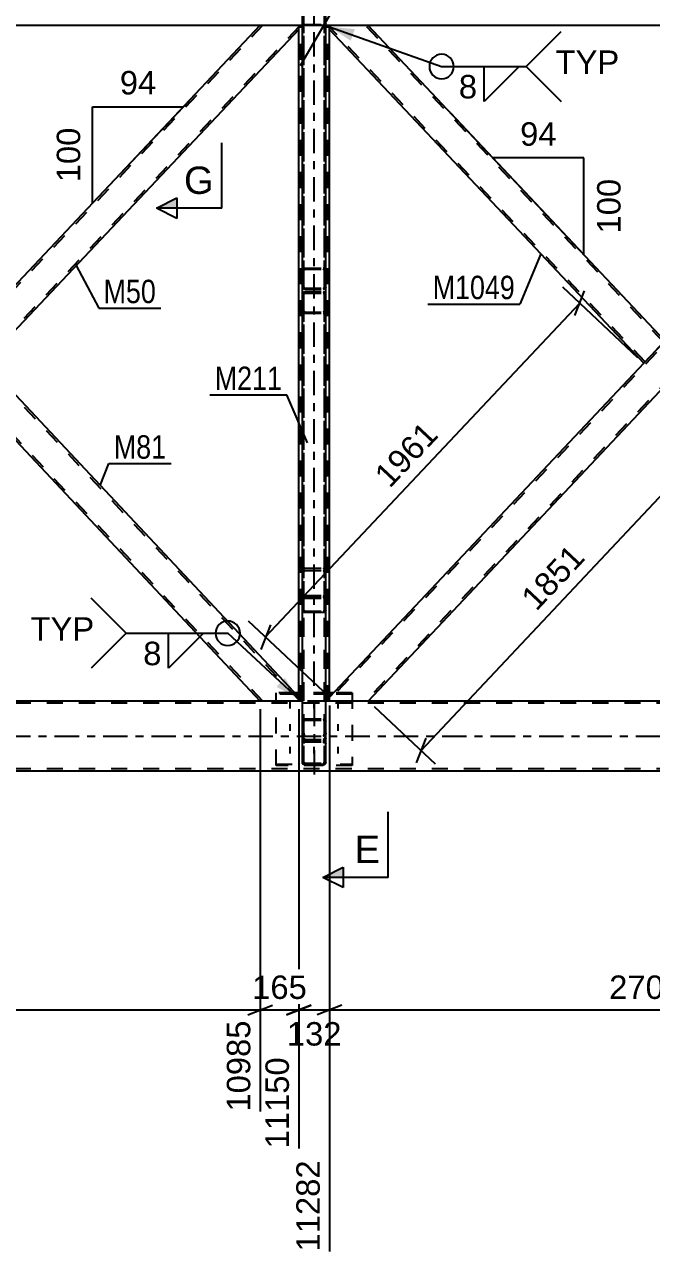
# Model space of a CAD drawing. Header units: millimetres. Extents: x -82 to 1107, y -546 to 295.
# Drawn here: x 246 to 322.6, y -154.8 to -4.2 of the extents above; entities that cross this region are included whole.
import ezdxf

# ---------------------------------------------------------------- set-up
doc = ezdxf.new("R2010")
doc.units = ezdxf.units.MM
doc.linetypes.add('DXK_LINE_DOT2', pattern=[3.9198, 1.9599, -1.9599])
doc.linetypes.add('DXK_LINE_DOT3', pattern=[5.9187, 2.979, -0.9799, 0.9799, -0.9799])
doc.styles.add('Arial', font='ARIAL.TTF', dxfattribs={"height": 0.2})
doc.styles.add('Arial Narrow', font='ARIALN.TTF', dxfattribs={"height": 0.2})

# ---------------------------------------------------------------- blocks, each defined once
blk = doc.blocks.new('Part-761553693-1426 - 1360')
at = {"color": 7, "linetype": 'DXK_LINE_DOT2'}
for p, q in [((275.1, -4.29), (197.59, -86.57)), ((279.53, -4.42), (201.87, -86.86)), ((279.53, -4.29), (274.79, -4.29)), ((238.6, -42.7), (236.01, -45.45)), ((241.18, -45.46), (238.59, -48.21)), ((202.18, -86.86), (197.59, -86.86))]:
    blk.add_line(p, q, dxfattribs=at)
at = {"color": 2, "linetype": 'Continuous'}
for p, q in [((274.79, -4.29), (238.6, -42.7)), ((279.53, -4.75), (279.53, -4.29)), ((279.53, -4.75), (241.18, -45.46)), ((236.01, -45.45), (197.59, -86.24)), ((238.59, -48.21), (202.18, -86.86)), ((197.59, -86.86), (197.59, -86.24))]:
    blk.add_line(p, q, dxfattribs=at)
blk = doc.blocks.new('Part-761553693-1441 - 1360')
at = {"color": 2, "linetype": 'Continuous'}
for p, q in [((283.3, -4.76), (283.3, -4.29)), ((324.27, -42.82), (288.03, -4.29)), ((321.68, -45.57), (283.3, -4.76)), ((323.96, -43.15), (321.68, -45.57)), ((324.27, -42.82), (323.96, -43.15))]:
    blk.add_line(p, q, dxfattribs=at)
at = {"color": 7, "linetype": 'DXK_LINE_DOT2'}
for p, q in [((288.03, -4.29), (283.3, -4.29)), ((321.84, -45.4), (283.3, -4.42)), ((324.11, -42.99), (287.72, -4.29)), ((324.25, -42.84), (323.96, -43.15)), ((321.84, -45.4), (321.85, -45.39))]:
    blk.add_line(p, q, dxfattribs=at)
blk = doc.blocks.new('Part-761553693-1471 - 1360')
at = {"color": 7, "linetype": 'DXK_LINE_DOT2'}
for p, q in [((283.3, -4.29), (279.53, -4.29)), ((279.53, -4.75), (279.53, -4.29)), ((279.76, -86.86), (279.76, -4.29)), ((283.07, -86.86), (283.07, -4.29)), ((283.3, -4.76), (283.3, -4.29)), ((279.53, -86.86), (279.53, -86.37)), ((283.3, -86.86), (279.53, -86.86)), ((283.3, -86.86), (283.3, -86.39))]:
    blk.add_line(p, q, dxfattribs=at)
at = {"color": 2, "linetype": 'Continuous'}
for p, q in [((279.53, -86.37), (279.53, -4.75)), ((283.3, -86.39), (283.3, -4.76))]:
    blk.add_line(p, q, dxfattribs=at)
blk = doc.blocks.new('Part-761553693-1973 - 1360')
at = {"color": 7, "linetype": 'DXK_LINE_DOT3'}
blk.add_line((281.41, -86.96), (281.41, -96.55), dxfattribs=at)
at = {"color": 7, "linetype": 'DXK_LINE_DOT2'}
for p, q in [((279.99, -89.36), (280.01, -89.24)), ((279.99, -94.29), (279.99, -89.36)), ((280.01, -89.24), (280.09, -89.13)), ((280.09, -89.13), (280.2, -89.06)), ((280.17, -89.3), (280.16, -89.36)), ((280.16, -94.29), (280.16, -89.36)), ((280.21, -89.25), (280.17, -89.3)), ((280.2, -89.06), (280.33, -89.04)), ((280.26, -89.21), (280.21, -89.25)), ((280.33, -89.2), (280.26, -89.21)), ((280.33, -89.04), (282.5, -89.04)), ((280.33, -89.2), (282.5, -89.2)), ((282.5, -89.04), (282.63, -89.06)), ((282.57, -89.21), (282.5, -89.2)), ((282.62, -89.25), (282.57, -89.21)), ((282.66, -89.3), (282.62, -89.25)), ((282.63, -89.06), (282.74, -89.13)), ((282.67, -89.36), (282.66, -89.3)), ((282.67, -94.29), (282.67, -89.36)), ((282.74, -89.13), (282.82, -89.24)), ((282.82, -89.24), (282.84, -89.36)), ((282.84, -94.29), (282.84, -89.36)), ((280.01, -91.52), (279.99, -91.4)), ((280.01, -91.84), (279.99, -91.98)), ((280.09, -91.63), (280.01, -91.52)), ((280.2, -91.7), (280.09, -91.63)), ((280.16, -91.4), (280.17, -91.46)), ((280.17, -91.46), (280.21, -91.52)), ((280.17, -91.91), (280.21, -91.85)), ((280.33, -91.61), (280.2, -91.64)), ((280.33, -91.72), (280.2, -91.7)), ((280.21, -91.52), (280.26, -91.55)), ((280.21, -91.85), (280.26, -91.81)), ((280.26, -91.55), (280.33, -91.56)), ((280.26, -91.81), (280.33, -91.8)), ((280.33, -91.56), (282.5, -91.56)), ((280.33, -91.61), (282.5, -91.61)), ((280.33, -91.72), (282.5, -91.72)), ((280.33, -91.8), (282.5, -91.8)), ((282.5, -91.56), (282.57, -91.55)), ((282.63, -91.64), (282.5, -91.61)), ((282.63, -91.7), (282.5, -91.72)), ((282.5, -91.8), (282.57, -91.81)), ((282.57, -91.55), (282.62, -91.52)), ((282.57, -91.81), (282.62, -91.85)), ((282.62, -91.52), (282.66, -91.46)), ((282.62, -91.85), (282.66, -91.91)), ((282.74, -91.63), (282.63, -91.7)), ((282.66, -91.46), (282.67, -91.4)), ((282.82, -91.52), (282.74, -91.63)), ((282.84, -91.4), (282.82, -91.52)), ((282.84, -91.98), (282.82, -91.84)), ((280.16, -91.98), (280.17, -91.91)), ((282.66, -91.91), (282.67, -91.98)), ((279.99, -94.29), (280.01, -94.43)), ((280.17, -94.36), (280.16, -94.29)), ((280.21, -94.42), (280.17, -94.36)), ((280.2, -94.63), (280.33, -94.65)), ((280.26, -94.46), (280.21, -94.42)), ((280.33, -94.47), (280.26, -94.46)), ((280.33, -94.47), (282.5, -94.47)), ((280.33, -94.65), (282.5, -94.65)), ((282.57, -94.46), (282.5, -94.47)), ((282.5, -94.65), (282.63, -94.63)), ((282.62, -94.42), (282.57, -94.46)), ((282.66, -94.36), (282.62, -94.42)), ((282.67, -94.29), (282.66, -94.36)), ((282.82, -94.43), (282.84, -94.29))]:
    blk.add_line(p, q, dxfattribs=at)
for centre, start, end in [((280.34, -91.97), 114.32, 159.2417), ((282.48, -91.97), 20.7583, 65.68), ((280.34, -94.3), 200.7583, 245.68), ((282.48, -94.3), 294.32, 339.2417)]:
    blk.add_arc(centre, 0.355, start, end, dxfattribs=at)
blk = doc.blocks.new('Part-761553693-1522 - 1360')
at = {"color": 2, "linetype": 'Continuous'}
for p, q in [((241.18, -45.46), (238.59, -48.21)), ((279.53, -86.37), (241.18, -45.46)), ((274.81, -86.86), (238.59, -48.21)), ((279.53, -86.86), (279.53, -86.37))]:
    blk.add_line(p, q, dxfattribs=at)
at = {"color": 7, "linetype": 'DXK_LINE_DOT2'}
for p, q in [((279.53, -86.71), (241.02, -45.63)), ((238.75, -48.04), (238.76, -48.03)), ((275.13, -86.86), (238.75, -48.04)), ((279.53, -86.86), (274.81, -86.86))]:
    blk.add_line(p, q, dxfattribs=at)
blk = doc.blocks.new('Part-761553693-1666 - 1360')
at = {"color": 7, "linetype": 'DXK_LINE_DOT2'}
for p, q in [((681.9, -87.14), (12.96, -87.14)), ((545.18, -86.86), (22.39, -86.86)), ((282.84, -86.86), (279.99, -86.86)), ((681.9, -95.14), (12.96, -95.14))]:
    blk.add_line(p, q, dxfattribs=at)
at = {"color": 2, "linetype": 'Continuous'}
for p, q in [((279.99, -86.86), (111.41, -86.86)), ((451.41, -86.86), (282.84, -86.86)), ((681.9, -95.43), (12.96, -95.43))]:
    blk.add_line(p, q, dxfattribs=at)
at = {"color": 7, "linetype": 'DXK_LINE_DOT3'}
blk.add_line((12.96, -91.14), (681.9, -91.14), dxfattribs=at)
blk = doc.blocks.new('Part-761553693-1681 - 1360')
at = {"color": 2, "linetype": 'Continuous'}
for p, q in [((279.99, -4.29), (111.41, -4.29)), ((451.41, -4.29), (282.84, -4.29))]:
    blk.add_line(p, q, dxfattribs=at)
at = {"color": 7, "linetype": 'DXK_LINE_DOT2'}
blk.add_line((282.84, -4.29), (279.99, -4.29), dxfattribs=at)
blk = doc.blocks.new('Part-761553693-1895 - 1360')
at = {"color": 7, "linetype": 'DXK_LINE_DOT2'}
for p, q in [((360.82, -4.29), (283.3, -86.72)), ((365.24, -4.42), (287.72, -86.86)), ((365.24, -4.29), (360.51, -4.29)), ((324.27, -42.82), (321.68, -45.57)), ((326.86, -45.57), (324.27, -48.32)), ((288.03, -86.86), (283.3, -86.86))]:
    blk.add_line(p, q, dxfattribs=at)
at = {"color": 2, "linetype": 'Continuous'}
for p, q in [((360.51, -4.29), (324.27, -42.82)), ((365.24, -4.76), (365.24, -4.29)), ((365.24, -4.76), (326.86, -45.57)), ((321.68, -45.57), (283.3, -86.39)), ((324.27, -48.32), (288.03, -86.86)), ((283.3, -86.86), (283.3, -86.39))]:
    blk.add_line(p, q, dxfattribs=at)
blk = doc.blocks.new('Part-761553693-1914 - 1360')
at = {"color": 7, "linetype": 'DXK_LINE_DOT2'}
for p, q in [((280.01, -74.12), (279.99, -74.21)), ((279.99, -75.76), (279.99, -74.21)), ((280.09, -74.04), (280.01, -74.12)), ((280.2, -73.99), (280.09, -74.04)), ((280.16, -74.21), (280.17, -74.17)), ((280.16, -94.34), (280.16, -74.21)), ((280.17, -74.17), (280.21, -74.13)), ((280.33, -73.97), (280.2, -73.99)), ((280.21, -74.13), (280.26, -74.1)), ((280.26, -74.1), (280.33, -74.09)), ((280.33, -73.97), (282.5, -73.97)), ((280.33, -74.09), (282.5, -74.09)), ((282.63, -73.99), (282.5, -73.97)), ((282.5, -74.09), (282.57, -74.1)), ((282.57, -74.1), (282.62, -74.13)), ((282.62, -74.13), (282.66, -74.17)), ((282.74, -74.04), (282.63, -73.99)), ((282.66, -74.17), (282.67, -74.21)), ((282.67, -94.34), (282.67, -74.21)), ((282.82, -74.12), (282.74, -74.04)), ((282.84, -74.21), (282.82, -74.12)), ((282.84, -75.76), (282.84, -74.21)), ((280.17, -75.81), (280.16, -75.76)), ((280.21, -75.85), (280.17, -75.81)), ((280.26, -75.88), (280.21, -75.85)), ((280.33, -75.88), (280.26, -75.88)), ((280.33, -75.88), (282.5, -75.88)), ((282.57, -75.88), (282.5, -75.88)), ((282.62, -75.85), (282.57, -75.88)), ((282.66, -75.81), (282.62, -75.85)), ((282.67, -75.76), (282.66, -75.81)), ((280.2, -91.71), (280.33, -91.68)), ((280.33, -91.68), (282.5, -91.68)), ((282.5, -91.68), (282.63, -91.71)), ((279.99, -92.04), (280.01, -91.9)), ((280.17, -91.97), (280.16, -92.04)), ((280.21, -91.91), (280.17, -91.97)), ((280.26, -91.87), (280.21, -91.91)), ((280.33, -91.86), (280.26, -91.87)), ((280.33, -91.86), (282.5, -91.86)), ((282.57, -91.87), (282.5, -91.86)), ((282.62, -91.91), (282.57, -91.87)), ((282.66, -91.97), (282.62, -91.91)), ((282.67, -92.04), (282.66, -91.97)), ((282.82, -91.9), (282.84, -92.04)), ((280.16, -94.34), (280.17, -94.41)), ((280.17, -94.41), (280.21, -94.47)), ((280.21, -94.47), (280.26, -94.51)), ((280.26, -94.51), (280.33, -94.52)), ((280.33, -94.52), (282.5, -94.52)), ((282.5, -94.52), (282.57, -94.51)), ((282.57, -94.51), (282.62, -94.47)), ((282.62, -94.47), (282.66, -94.41)), ((282.66, -94.41), (282.67, -94.34))]:
    blk.add_line(p, q, dxfattribs=at)
at = {"color": 2, "linetype": 'Continuous'}
for p, q in [((279.99, -94.34), (279.99, -75.76)), ((279.99, -75.76), (280.01, -75.86)), ((280.01, -75.86), (280.09, -75.94)), ((280.09, -75.94), (280.2, -75.99)), ((280.2, -75.99), (280.33, -76.01)), ((280.33, -76.01), (282.5, -76.01)), ((282.5, -76.01), (282.63, -75.99)), ((282.63, -75.99), (282.74, -75.94)), ((282.74, -75.94), (282.82, -75.86)), ((282.82, -75.86), (282.84, -75.76)), ((282.84, -94.34), (282.84, -75.76)), ((280.01, -94.48), (279.99, -94.34)), ((280.33, -94.7), (280.2, -94.67)), ((280.33, -94.7), (282.5, -94.7)), ((282.63, -94.67), (282.5, -94.7)), ((282.84, -94.34), (282.82, -94.48))]:
    blk.add_line(p, q, dxfattribs=at)
at = {"color": 7, "linetype": 'DXK_LINE_DOT2'}
for centre, start, end in [((280.34, -92.03), 114.1363, 159.0727), ((282.49, -92.03), 20.9273, 65.8637)]:
    blk.add_arc(centre, 0.353, start, end, dxfattribs=at)
at = {"color": 2, "linetype": 'Continuous'}
for centre, start, end in [((280.34, -94.35), 200.9273, 245.8637), ((282.49, -94.35), 294.1363, 339.0727)]:
    blk.add_arc(centre, 0.353, start, end, dxfattribs=at)
blk = doc.blocks.new('Part-761553693-1919 - 1360')
at = {"color": 7, "linetype": 'DXK_LINE_DOT3'}
blk.add_line((281.41, -84.99), (281.41, 30.79), dxfattribs=at)
at = {"color": 2, "linetype": 'Continuous'}
for p, q in [((280.01, 22.49), (280.09, 22.65)), ((280.09, 22.65), (280.2, 22.75)), ((280.2, 22.75), (280.33, 22.79)), ((280.33, 22.79), (282.5, 22.79)), ((282.5, 22.79), (282.63, 22.75)), ((282.63, 22.75), (282.74, 22.65)), ((282.74, 22.65), (282.82, 22.49)), ((279.99, 22.31), (280.01, 22.49)), ((279.99, -75.76), (279.99, 22.31)), ((282.82, 22.49), (282.84, 22.31)), ((282.84, -75.76), (282.84, 22.31)), ((280.01, -75.86), (279.99, -75.76)), ((280.09, -75.94), (280.01, -75.86)), ((280.2, -75.99), (280.09, -75.94)), ((280.33, -76.01), (280.2, -75.99)), ((280.33, -76.01), (282.5, -76.01)), ((282.63, -75.99), (282.5, -76.01)), ((282.74, -75.94), (282.63, -75.99)), ((282.82, -75.86), (282.74, -75.94)), ((282.84, -75.76), (282.82, -75.86))]:
    blk.add_line(p, q, dxfattribs=at)
at = {"color": 7, "linetype": 'DXK_LINE_DOT2'}
for p, q in [((280.17, 22.4), (280.16, 22.31)), ((280.16, -75.76), (280.16, 22.31)), ((280.21, 22.48), (280.17, 22.4)), ((280.26, 22.53), (280.21, 22.48)), ((280.33, 22.55), (280.26, 22.53)), ((280.33, 22.55), (282.5, 22.55)), ((282.57, 22.53), (282.5, 22.55)), ((282.62, 22.48), (282.57, 22.53)), ((282.66, 22.4), (282.62, 22.48)), ((282.67, 22.31), (282.66, 22.4)), ((282.67, -75.76), (282.67, 22.31)), ((280.01, 19.08), (279.99, 19.27)), ((280.09, 18.93), (280.01, 19.08)), ((280.2, 18.82), (280.09, 18.93)), ((280.16, 19.27), (280.17, 19.17)), ((280.17, 19.17), (280.21, 19.1)), ((280.33, 18.79), (280.2, 18.82)), ((280.21, 19.1), (280.26, 19.04)), ((280.26, 19.04), (280.33, 19.03)), ((280.33, 19.03), (282.5, 19.03)), ((280.33, 18.79), (282.5, 18.79)), ((282.5, 19.03), (282.57, 19.04)), ((282.63, 18.82), (282.5, 18.79)), ((282.57, 19.04), (282.62, 19.1)), ((282.62, 19.1), (282.66, 19.17)), ((282.74, 18.93), (282.63, 18.82)), ((282.66, 19.17), (282.67, 19.27)), ((282.82, 19.08), (282.74, 18.93)), ((282.84, 19.27), (282.82, 19.08)), ((279.99, -74.21), (280.01, -74.12)), ((280.01, -74.12), (280.09, -74.04)), ((280.09, -74.04), (280.2, -73.99)), ((280.17, -74.17), (280.16, -74.21)), ((280.21, -74.13), (280.17, -74.17)), ((280.2, -73.99), (280.33, -73.97)), ((280.26, -74.1), (280.21, -74.13)), ((280.33, -74.09), (280.26, -74.1)), ((280.33, -73.97), (282.5, -73.97)), ((280.33, -74.09), (282.5, -74.09)), ((282.5, -73.97), (282.63, -73.99)), ((282.57, -74.1), (282.5, -74.09)), ((282.62, -74.13), (282.57, -74.1)), ((282.66, -74.17), (282.62, -74.13)), ((282.63, -73.99), (282.74, -74.04)), ((282.67, -74.21), (282.66, -74.17)), ((282.74, -74.04), (282.82, -74.12)), ((282.82, -74.12), (282.84, -74.21)), ((280.16, -75.76), (280.17, -75.81)), ((280.17, -75.81), (280.21, -75.85)), ((280.21, -75.85), (280.26, -75.88)), ((280.26, -75.88), (280.33, -75.88)), ((280.33, -75.88), (282.5, -75.88)), ((282.5, -75.88), (282.57, -75.88)), ((282.57, -75.88), (282.62, -75.85)), ((282.62, -75.85), (282.66, -75.81)), ((282.66, -75.81), (282.67, -75.76))]:
    blk.add_line(p, q, dxfattribs=at)
blk = doc.blocks.new('Part-761553693-1924 - 1360')
at = {"color": 7, "linetype": 'DXK_LINE_DOT2'}
for p, q in [((280.2, 0.06), (280.33, 0.1)), ((280.33, 0.1), (282.5, 0.1)), ((282.5, 0.1), (282.63, 0.06)), ((279.99, -0.48), (280.01, -0.26)), ((279.99, -74.15), (279.99, -0.48)), ((280.17, -0.37), (280.16, -0.48)), ((280.16, -74.15), (280.16, -0.48)), ((280.33, -0.19), (280.26, -0.21)), ((280.33, -0.19), (282.5, -0.19)), ((282.57, -0.21), (282.5, -0.19)), ((282.67, -0.48), (282.66, -0.37)), ((282.67, -74.15), (282.67, -0.48)), ((282.82, -0.26), (282.84, -0.48)), ((282.84, -74.15), (282.84, -0.48)), ((279.99, -4.03), (280.01, -4.12)), ((280.01, -4.12), (280.01, -4.13)), ((280.01, -4.13), (280.09, -4.2)), ((280.09, -4.2), (280.2, -4.24)), ((280.17, -4.08), (280.16, -4.03)), ((280.2, -4.12), (280.17, -4.08)), ((280.21, -4.13), (280.2, -4.12)), ((280.25, -4.24), (280.2, -4.24)), ((280.21, -4.13), (280.26, -4.15)), ((280.33, -4.25), (280.25, -4.24)), ((280.26, -4.15), (280.33, -4.16)), ((280.33, -4.16), (282.5, -4.16)), ((280.33, -4.25), (282.5, -4.25)), ((282.5, -4.16), (282.57, -4.15)), ((282.5, -4.25), (282.58, -4.24)), ((282.57, -4.15), (282.62, -4.13)), ((282.58, -4.24), (282.63, -4.24)), ((282.63, -4.12), (282.62, -4.13)), ((282.66, -4.08), (282.63, -4.12)), ((282.63, -4.24), (282.74, -4.2)), ((282.66, -4.08), (282.67, -4.03)), ((282.74, -4.2), (282.82, -4.13)), ((282.84, -4.03), (282.82, -4.12)), ((282.82, -4.12), (282.82, -4.13)), ((280.33, -70.6), (280.2, -70.64)), ((280.33, -70.6), (282.5, -70.6)), ((282.63, -70.64), (282.5, -70.6)), ((280.01, -70.96), (279.99, -71.18)), ((280.16, -71.18), (280.17, -71.07)), ((280.26, -70.91), (280.33, -70.89)), ((280.33, -70.89), (282.5, -70.89)), ((282.5, -70.89), (282.57, -70.91)), ((282.66, -71.07), (282.67, -71.18)), ((282.84, -71.18), (282.82, -70.96)), ((280.16, -73.97), (279.99, -73.97)), ((279.99, -74.15), (280.01, -74.19)), ((280.01, -74.19), (280.09, -74.23)), ((280.09, -74.23), (280.2, -74.26)), ((280.17, -74.17), (280.16, -74.15)), ((280.21, -74.19), (280.17, -74.17)), ((280.2, -74.26), (280.33, -74.27)), ((280.26, -74.2), (280.21, -74.19)), ((280.33, -74.21), (280.26, -74.2)), ((280.33, -74.21), (282.5, -74.21)), ((280.33, -74.27), (282.5, -74.27)), ((282.57, -74.2), (282.5, -74.21)), ((282.5, -74.27), (282.63, -74.26)), ((282.62, -74.19), (282.57, -74.2)), ((282.66, -74.17), (282.62, -74.19)), ((282.63, -74.26), (282.74, -74.23)), ((282.67, -74.15), (282.66, -74.17)), ((282.67, -73.97), (282.84, -73.97)), ((282.74, -74.23), (282.82, -74.19)), ((282.82, -74.19), (282.84, -74.15))]:
    blk.add_line(p, q, dxfattribs=at)
for centre, radius, start, end in [((280.54, -0.36), 0.538, 129.6308, 169.4359), ((282.29, -0.36), 0.538, 10.5641, 50.3692), ((280.43, -0.42), 0.269, 129.6308, 169.4359), ((282.39, -0.42), 0.269, 10.5641, 50.3692), ((280.54, -71.05), 0.538, 129.6308, 169.4359), ((282.29, -71.05), 0.538, 10.5641, 50.3692), ((280.43, -71.12), 0.269, 129.6308, 169.4359), ((282.39, -71.12), 0.269, 10.5641, 50.3692)]:
    blk.add_arc(centre, radius, start, end, dxfattribs=at)
blk = doc.blocks.new('Part-761553693-1990 - 1360')
at = {"color": 7, "linetype": 'DXK_LINE_DOT2'}
for p, q in [((276.77, -94.74), (276.77, -85.86)), ((279.05, -85.86), (276.77, -85.86)), ((279.2, -86.02), (276.77, -86.02)), ((283.3, -85.86), (279.53, -85.86)), ((283.3, -86.02), (279.53, -86.02)), ((286.06, -86.02), (283.65, -86.02)), ((286.06, -85.86), (283.79, -85.86)), ((286.06, -85.86), (286.06, -94.74)), ((276.77, -94.59), (286.06, -94.59)), ((286.06, -94.74), (276.77, -94.74))]:
    blk.add_line(p, q, dxfattribs=at)
at = {"color": 2, "linetype": 'Continuous'}
for p, q in [((279.53, -85.86), (279.05, -85.86)), ((279.53, -86.02), (279.2, -86.02)), ((283.79, -85.86), (283.3, -85.86)), ((283.65, -86.02), (283.3, -86.02))]:
    blk.add_line(p, q, dxfattribs=at)
blk = doc.blocks.new('Bolt-761553693-1991 - 1360')
at = {"color": 1, "linetype": 'DXK_LINE_DOT2'}
for p, q in [((278.49, -87.76), (278.49, -86.94)), ((281.41, -87.76), (281.41, -86.94)), ((284.34, -87.76), (284.34, -86.94)), ((278.49, -90.51), (278.49, -89.7)), ((284.34, -90.51), (284.34, -89.7)), ((278.49, -93.26), (278.49, -92.45)), ((281.41, -93.26), (281.41, -92.45)), ((284.34, -93.26), (284.34, -92.45))]:
    blk.add_line(p, q, dxfattribs=at)
blk = doc.blocks.new('Part-761553693-6341 - 1360')
at = {"color": 7, "linetype": 'DXK_LINE_DOT2'}
for p, q in [((280.01, -37.03), (279.99, -37.16)), ((279.99, -90.77), (279.99, -37.16)), ((280.09, -36.93), (280.01, -37.03)), ((280.2, -36.86), (280.09, -36.93)), ((280.16, -37.16), (280.17, -37.1)), ((280.16, -90.77), (280.16, -37.16)), ((280.17, -37.1), (280.21, -37.04)), ((280.33, -36.84), (280.2, -36.86)), ((280.21, -37.04), (280.26, -37.01)), ((280.26, -37.01), (280.33, -37)), ((280.33, -36.84), (282.5, -36.84)), ((280.33, -37), (282.5, -37)), ((282.63, -36.86), (282.5, -36.84)), ((282.5, -37), (282.57, -37.01)), ((282.57, -37.01), (282.62, -37.04)), ((282.62, -37.04), (282.66, -37.1)), ((282.74, -36.93), (282.63, -36.86)), ((282.66, -37.1), (282.67, -37.16)), ((282.67, -90.77), (282.67, -37.16)), ((282.82, -37.03), (282.74, -36.93)), ((282.84, -37.16), (282.82, -37.03)), ((282.84, -90.77), (282.84, -37.16)), ((279.99, -39.15), (280.01, -39.27)), ((280.17, -39.21), (280.16, -39.15)), ((282.67, -39.15), (282.66, -39.21)), ((282.82, -39.27), (282.84, -39.15)), ((280.01, -39.27), (280.09, -39.37)), ((280.09, -39.37), (280.2, -39.44)), ((280.21, -39.26), (280.17, -39.21)), ((280.2, -39.44), (280.33, -39.46)), ((280.26, -39.29), (280.21, -39.26)), ((280.33, -39.3), (280.26, -39.29)), ((280.33, -39.3), (282.5, -39.3)), ((280.33, -39.46), (282.5, -39.46)), ((282.57, -39.29), (282.5, -39.3)), ((282.5, -39.46), (282.63, -39.44)), ((282.62, -39.26), (282.57, -39.29)), ((282.66, -39.21), (282.62, -39.26)), ((282.63, -39.44), (282.74, -39.37)), ((282.74, -39.37), (282.82, -39.27)), ((282.83, -86.86), (279.99, -86.86)), ((279.99, -86.87), (279.99, -86.86)), ((280.16, -86.87), (280.17, -86.86)), ((282.67, -86.87), (282.66, -86.86)), ((282.84, -86.87), (282.83, -86.86)), ((280.01, -91.07), (279.99, -90.77)), ((280.16, -90.77), (280.17, -90.92)), ((280.26, -91.52), (280.2, -91.49)), ((280.26, -91.13), (280.33, -91.16)), ((280.33, -91.55), (280.26, -91.52)), ((280.33, -91.16), (282.5, -91.16)), ((280.33, -91.55), (282.5, -91.55)), ((282.5, -91.16), (282.57, -91.13)), ((282.62, -91.5), (282.5, -91.55)), ((282.63, -91.49), (282.62, -91.5)), ((282.66, -90.92), (282.67, -90.77)), ((282.84, -90.77), (282.82, -91.07))]:
    blk.add_line(p, q, dxfattribs=at)
for centre, radius, start, end in [((280.8, -90.98), 0.799, 186.6768, 220.4485), ((280.57, -90.87), 0.4, 186.6768, 220.4485), ((282.26, -90.87), 0.4, 319.5515, 353.3232), ((282.02, -90.98), 0.799, 319.5515, 353.3232)]:
    blk.add_arc(centre, radius, start, end, dxfattribs=at)
blk = doc.blocks.new('Part-761553693-6360 - 1360')
at = {"color": 7, "linetype": 'DXK_LINE_DOT2'}
for p, q in [((279.99, -36.23), (279.99, 18.79)), ((280.16, 18.79), (279.99, 18.79)), ((280.01, 18.42), (279.99, 18.48)), ((280.09, 18.36), (280.01, 18.42)), ((280.2, 18.33), (280.09, 18.36)), ((280.16, -36.23), (280.16, 18.79)), ((280.16, 18.48), (280.17, 18.45)), ((280.17, 18.45), (280.21, 18.42)), ((280.33, 18.32), (280.2, 18.33)), ((280.21, 18.42), (280.26, 18.4)), ((280.26, 18.4), (280.33, 18.4)), ((280.33, 18.4), (282.5, 18.4)), ((280.33, 18.32), (282.5, 18.32)), ((282.5, 18.4), (282.57, 18.4)), ((282.63, 18.33), (282.5, 18.32)), ((282.57, 18.4), (282.62, 18.42)), ((282.62, 18.42), (282.66, 18.45)), ((282.74, 18.36), (282.63, 18.33)), ((282.66, 18.45), (282.67, 18.48)), ((282.67, -36.23), (282.67, 18.79)), ((282.67, 18.79), (282.84, 18.79)), ((282.82, 18.42), (282.74, 18.36)), ((282.84, 18.48), (282.82, 18.42)), ((282.84, -36.23), (282.84, 18.79)), ((279.99, 15.35), (280.01, 15.05)), ((280.17, 15.2), (280.16, 15.35)), ((282.67, 15.35), (282.66, 15.2)), ((282.82, 15.05), (282.84, 15.35)), ((280.2, 14.62), (280.33, 14.56)), ((280.33, 14.96), (280.26, 14.99)), ((280.33, 14.96), (282.5, 14.96)), ((280.33, 14.56), (282.5, 14.56)), ((282.57, 14.99), (282.5, 14.96)), ((282.5, 14.56), (282.63, 14.62)), ((279.99, -34.24), (280.01, -34.12)), ((280.01, -34.12), (280.09, -34.02)), ((280.09, -34.02), (280.2, -33.95)), ((280.17, -34.18), (280.16, -34.24)), ((280.21, -34.13), (280.17, -34.18)), ((280.2, -33.95), (280.33, -33.93)), ((280.26, -34.1), (280.21, -34.13)), ((280.33, -34.08), (280.26, -34.1)), ((280.33, -33.93), (282.5, -33.93)), ((280.33, -34.08), (282.5, -34.08)), ((282.5, -33.93), (282.63, -33.95)), ((282.57, -34.1), (282.5, -34.08)), ((282.62, -34.13), (282.57, -34.1)), ((282.66, -34.18), (282.62, -34.13)), ((282.63, -33.95), (282.74, -34.02)), ((282.67, -34.24), (282.66, -34.18)), ((282.74, -34.02), (282.82, -34.12)), ((282.82, -34.12), (282.84, -34.24)), ((280.01, -36.35), (279.99, -36.23)), ((280.09, -36.45), (280.01, -36.35)), ((280.2, -36.52), (280.09, -36.45)), ((280.16, -36.23), (280.17, -36.29)), ((280.17, -36.29), (280.21, -36.34)), ((280.33, -36.55), (280.2, -36.52)), ((280.21, -36.34), (280.26, -36.38)), ((280.26, -36.38), (280.33, -36.39)), ((280.33, -36.39), (282.5, -36.39)), ((280.33, -36.55), (282.5, -36.55)), ((282.5, -36.39), (282.57, -36.38)), ((282.63, -36.52), (282.5, -36.55)), ((282.57, -36.38), (282.62, -36.34)), ((282.62, -36.34), (282.66, -36.29)), ((282.74, -36.45), (282.63, -36.52)), ((282.66, -36.29), (282.67, -36.23)), ((282.82, -36.35), (282.74, -36.45)), ((282.84, -36.23), (282.82, -36.35))]:
    blk.add_line(p, q, dxfattribs=at)
for centre, radius, start, end in [((280.57, 15.25), 0.4, 186.6768, 220.4485), ((282.26, 15.25), 0.4, 319.5515, 353.3232), ((280.8, 15.14), 0.799, 186.6768, 220.4485), ((282.02, 15.14), 0.799, 319.5515, 353.3232)]:
    blk.add_arc(centre, radius, start, end, dxfattribs=at)
blk = doc.blocks.new('StraightDimension-761553693-22009 - 1360')
at = {"color": 7, "linetype": 'Continuous'}
for p, q in [((325, -49.01), (332.46, -56.02)), ((330.12, -55.88), (331.3, -52.87)), ((294.47, -92.91), (330.71, -54.38)), ((288.76, -87.54), (296.22, -94.55)), ((295.06, -91.41), (293.88, -94.41))]:
    blk.add_line(p, q, dxfattribs=at)
at = {"color": 0}
blk.add_wipeout([(315.5, -69.45), (312.44, -66.58), (305.52, -73.93), (308.58, -76.81)], dxfattribs=at)
at = {"color": 3, "style": 'Arial'}
blk.add_text('1851', height=2.865, rotation=46.7591, dxfattribs=at).set_placement((308.56, -75.96))
blk = doc.blocks.new('StraightDimension-761553693-27650 - 1360')
at = {"color": 7, "linetype": 'Continuous'}
for p, q in [((279.53, -87.86), (279.53, -141.55)), ((283.3, -87.39), (283.3, -154.15)), ((278.03, -125.23), (281.03, -124.03)), ((279.53, -124.63), (283.3, -124.63)), ((284.8, -124.03), (281.8, -125.23))]:
    blk.add_line(p, q, dxfattribs=at)
at = {"color": 0}
blk.add_wipeout([(285.35, -129.58), (285.35, -125.38), (277.48, -125.38), (277.48, -129.58)], dxfattribs=at)
at = {"color": 0, "linetype": 'Continuous'}
blk.add_wipeout([(282.7, -142.43), (278.5, -142.43), (278.5, -154.75), (282.7, -154.75)], dxfattribs=at)
at = {"color": 3, "style": 'Arial'}
blk.add_text('132', height=2.865, dxfattribs=at).set_placement((278.08, -128.98))
at = {"color": 3, "linetype": 'Continuous', "style": 'Arial'}
blk.add_text('11282', height=2.865, rotation=90.0002, dxfattribs=at).set_placement((282.1, -154.15))
blk = doc.blocks.new('StraightDimension-761553693-27651 - 1360')
at = {"color": 7, "linetype": 'Continuous'}
for p, q in [((274.81, -87.86), (274.81, -137.05)), ((279.53, -87.86), (279.53, -141.55)), ((273.31, -125.23), (276.31, -124.03)), ((274.81, -124.63), (279.53, -124.63)), ((281.03, -124.03), (278.03, -125.23))]:
    blk.add_line(p, q, dxfattribs=at)
at = {"color": 0}
blk.add_wipeout([(281.11, -123.88), (281.11, -119.68), (273.24, -119.68), (273.24, -123.88)], dxfattribs=at)
at = {"color": 0, "linetype": 'Continuous'}
blk.add_wipeout([(278.93, -129.83), (274.73, -129.83), (274.73, -142.15), (278.93, -142.15)], dxfattribs=at)
at = {"color": 3, "style": 'Arial'}
blk.add_text('165', height=2.865, dxfattribs=at).set_placement((273.84, -123.28))
at = {"color": 3, "linetype": 'Continuous', "style": 'Arial'}
blk.add_text('11150', height=2.865, rotation=90.0002, dxfattribs=at).set_placement((278.33, -141.55))
blk = doc.blocks.new('StraightDimension-761553693-27652 - 1360')
at = {"color": 7, "linetype": 'Continuous'}
for p, q in [((197.59, -87.24), (197.59, -149.53)), ((274.81, -87.86), (274.81, -137.05)), ((199.09, -124.03), (196.09, -125.23)), ((197.59, -124.63), (274.81, -124.63)), ((273.31, -125.23), (276.31, -124.03))]:
    blk.add_line(p, q, dxfattribs=at)
at = {"color": 0}
blk.add_wipeout([(241.25, -123.88), (241.25, -119.68), (231.15, -119.68), (231.15, -123.88)], dxfattribs=at)
at = {"color": 0, "linetype": 'Continuous'}
blk.add_wipeout([(274.21, -125.33), (270.01, -125.33), (270.01, -137.65), (274.21, -137.65)], dxfattribs=at)
at = {"color": 3, "style": 'Arial'}
blk.add_text('2703', height=2.865, dxfattribs=at).set_placement((231.75, -123.28))
at = {"color": 3, "linetype": 'Continuous', "style": 'Arial'}
blk.add_text('10985', height=2.865, rotation=90.0002, dxfattribs=at).set_placement((273.61, -137.05))
blk = doc.blocks.new('StraightDimension-761553693-21988 - 1360')
at = {"color": 7, "linetype": 'Continuous'}
for p, q in [((320.95, -44.89), (311.79, -36.27)), ((313.27, -39.72), (314.45, -36.71)), ((275.48, -79.03), (313.86, -38.22)), ((282.57, -85.7), (273.41, -77.08)), ((276.07, -77.53), (274.89, -80.54))]:
    blk.add_line(p, q, dxfattribs=at)
at = {"color": 0}
blk.add_wipeout([(297.58, -54.43), (294.52, -51.56), (287.61, -58.91), (290.67, -61.79)], dxfattribs=at)
at = {"color": 3, "style": 'Arial'}
blk.add_text('1961', height=2.865, rotation=46.7591, dxfattribs=at).set_placement((290.64, -60.94))
blk = doc.blocks.new('AngleDimension-761553693-22437 - 1360')
at = {"color": 7, "linetype": 'Continuous'}
for p, q in [((266.1, -13.51), (265.44, -14.2)), ((254.33, -14.2), (265.44, -14.2)), ((254.33, -26), (265.44, -14.2)), ((254.33, -26), (254.33, -14.2))]:
    blk.add_line(p, q, dxfattribs=at)
at = {"color": 0}
for points in [[(262.71, -13.3), (262.71, -9.1), (257.07, -9.1), (257.07, -13.3)], [(253.43, -16.17), (249.23, -16.17), (249.23, -24.04), (253.43, -24.04)]]:
    blk.add_wipeout(points, dxfattribs=at)
at = {"color": 3, "style": 'Arial'}
blk.add_text('94', height=2.865, dxfattribs=at).set_placement((257.67, -12.7))
blk.add_text('100', height=2.865, rotation=90.0002, dxfattribs=at).set_placement((252.83, -23.44))
blk = doc.blocks.new('AngleDimension-761553693-22478 - 1360')
at = {"color": 7, "linetype": 'Continuous'}
for p, q in [((298.08, -14.97), (303.25, -20.47)), ((314.35, -20.47), (303.25, -20.47)), ((314.35, -32.27), (303.25, -20.47)), ((314.35, -32.27), (314.35, -20.47))]:
    blk.add_line(p, q, dxfattribs=at)
at = {"color": 0}
for points in [[(311.62, -19.57), (311.62, -15.37), (305.98, -15.37), (305.98, -19.57)], [(319.45, -22.43), (315.25, -22.43), (315.25, -30.3), (319.45, -30.3)]]:
    blk.add_wipeout(points, dxfattribs=at)
at = {"color": 3, "style": 'Arial'}
blk.add_text('94', height=2.865, dxfattribs=at).set_placement((306.58, -18.97))
blk.add_text('100', height=2.865, rotation=90.0002, dxfattribs=at).set_placement((318.85, -29.7))
blk = doc.blocks.new('StraightDimension-761553693-27649 - 1360')
at = {"color": 7, "linetype": 'Continuous'}
for p, q in [((283.3, -87.39), (283.3, -154.15)), ((360.51, -87.86), (360.51, -137.05)), ((284.8, -124.03), (281.8, -125.23)), ((283.3, -124.63), (360.51, -124.63)), ((359.01, -125.23), (362.01, -124.03))]:
    blk.add_line(p, q, dxfattribs=at)
at = {"color": 0}
blk.add_wipeout([(326.95, -123.88), (326.95, -119.68), (316.86, -119.68), (316.86, -123.88)], dxfattribs=at)
at = {"color": 0, "linetype": 'Continuous'}
blk.add_wipeout([(359.91, -125.33), (355.71, -125.33), (355.71, -137.65), (359.91, -137.65)], dxfattribs=at)
at = {"color": 3, "style": 'Arial'}
blk.add_text('2702', height=2.865, dxfattribs=at).set_placement((317.46, -123.28))
at = {"color": 3, "linetype": 'Continuous', "style": 'Arial'}
blk.add_text('13984', height=2.865, rotation=90.0002, dxfattribs=at).set_placement((359.31, -137.05))
blk = doc.blocks.new('SectionMark-761553693-31339 - 1360')
at = {"linetype": 'Continuous'}
for points in [[(264.64, 14.05), (264.64, 12.8), (262.14, 14.05)], [(264.64, -25.36), (264.64, -26.61), (262.14, -26.61)]]:
    blk.add_hatch(color=6, dxfattribs=at).paths.add_polyline_path(points)
at = {"color": 6, "linetype": 'Continuous'}
for p, q in [((262.14, 14.05), (264.64, 15.3)), ((264.64, 12.8), (264.64, 15.3)), ((270.14, 14.05), (262.14, 14.05)), ((262.14, 14.05), (264.64, 12.8)), ((270.14, 14.05), (270.14, 6.05)), ((270.14, -26.61), (270.14, -18.61)), ((262.14, -26.61), (264.64, -25.36)), ((264.64, -25.36), (264.64, -27.86)), ((270.14, -26.61), (262.14, -26.61)), ((264.64, -27.86), (262.14, -26.61))]:
    blk.add_line(p, q, dxfattribs=at)
at = {"color": 0, "linetype": 'Continuous'}
for points in [[(269.14, 8.8), (269.14, 12.3), (265.51, 12.3), (265.51, 8.8)], [(269.14, -24.86), (269.14, -21.36), (265.51, -21.36), (265.51, -24.86)]]:
    blk.add_wipeout(points, dxfattribs=at)
at = {"color": 3, "linetype": 'Continuous', "style": 'Arial'}
for p in [(265.51, 8.8), (265.51, -24.86)]:
    blk.add_text('G', height=3.34, dxfattribs=at).set_placement(p)
blk = doc.blocks.new('SectionMark-761553693-3042 - 1360')
at = {"linetype": 'Continuous'}
blk.add_hatch(color=6, dxfattribs=at).paths.add_polyline_path([(284.97, -107.17), (284.97, -108.42), (282.47, -108.42)])
at = {"color": 6, "linetype": 'Continuous'}
for p, q in [((290.47, -108.42), (290.47, -100.42)), ((282.47, -108.42), (284.97, -107.17)), ((290.47, -108.42), (282.47, -108.42)), ((284.97, -109.67), (282.47, -108.42)), ((284.97, -107.17), (284.97, -109.67))]:
    blk.add_line(p, q, dxfattribs=at)
at = {"color": 0, "linetype": 'Continuous'}
blk.add_wipeout([(289.47, -106.67), (289.47, -103.17), (286.36, -103.17), (286.36, -106.67)], dxfattribs=at)
at = {"color": 3, "linetype": 'Continuous', "style": 'Arial'}
blk.add_text('E', height=3.34, dxfattribs=at).set_placement((286.36, -106.67))
blk = doc.blocks.new('WeldMark-761553693-30822 - 1360')
at = {"linetype": 'Continuous'}
blk.add_hatch(color=30, dxfattribs=at).paths.add_polyline_path([(277.84, -84.03), (279.53, -86.62), (276.82, -85.13)])
at = {"color": 3, "linetype": 'Continuous'}
for q in [(254.15, -74.29), (254.15, -82.86)]:
    blk.add_line((258.43, -78.58), q, dxfattribs=at)
at = {"color": 30, "linetype": 'Continuous'}
blk.add_line((279.53, -86.62), (270.86, -78.58), dxfattribs=at)
at = {"color": 3, "linetype": 'Continuous'}
for start, end in [(90, 270), (270, 90)]:
    blk.add_arc((270.86, -78.58), 1.5, start, end, dxfattribs=at)
at = {"color": 0}
blk.add_wipeout([(262.96, -82.68), (262.96, -79.28), (260.33, -79.28), (260.33, -82.68)], dxfattribs=at)
at = {"color": 30, "linetype": 'Continuous'}
blk.add_line((258.43, -78.58), (270.86, -78.58), dxfattribs=at)
at = {"color": 3, "linetype": 'Continuous'}
for p, q in [((263.61, -78.58), (267.9, -78.58)), ((267.9, -78.58), (263.61, -82.86)), ((263.61, -82.86), (263.61, -78.58))]:
    blk.add_line(p, q, dxfattribs=at)
at = {"color": 3, "style": 'Arial'}
blk.add_text('8', height=2.87, dxfattribs=at).set_placement((260.53, -82.48))
at = {"color": 0, "linetype": 'Continuous'}
blk.add_wipeout([(254.53, -79.48), (254.53, -76.48), (246.76, -76.48), (246.76, -79.48)], dxfattribs=at)
blk.add_wipeout([(254.53, -79.48), (254.53, -76.48), (246.76, -76.48), (246.76, -79.48)], dxfattribs=at)
at = {"color": 3, "linetype": 'Continuous', "style": 'Arial'}
blk.add_text('TYP', height=2.865, dxfattribs=at).set_placement((246.76, -79.48))
blk = doc.blocks.new('Mark-761553693-21077 - 1360')
at = {"color": 0}
blk.add_wipeout([(262.09, -38.22), (262.09, -35.22), (255.69, -35.22), (255.69, -38.22)], dxfattribs=at)
blk.add_wipeout([(262.09, -38.22), (262.09, -35.22), (255.69, -35.22), (255.69, -38.22)], dxfattribs=at)
at = {"color": 30, "linetype": 'Continuous'}
for p, q in [((252.32, -33.63), (255.09, -38.82)), ((255.09, -38.82), (262.69, -38.82))]:
    blk.add_line(p, q, dxfattribs=at)
at = {"color": 3, "style": 'Arial Narrow'}
blk.add_text('M50', height=2.863, dxfattribs=at).set_placement((255.69, -38.22))
blk = doc.blocks.new('Mark-761553693-21089 - 1360')
at = {"color": 0}
blk.add_wipeout([(299.92, 7.88), (299.92, 10.88), (289.86, 10.88), (289.86, 7.88)], dxfattribs=at)
blk.add_wipeout([(299.92, 7.88), (299.92, 10.88), (289.86, 10.88), (289.86, 7.88)], dxfattribs=at)
at = {"color": 30, "linetype": 'Continuous'}
for p, q in [((279.76, -9.18), (289.26, 7.28)), ((289.26, 7.28), (300.52, 7.28))]:
    blk.add_line(p, q, dxfattribs=at)
at = {"color": 3, "style": 'Arial Narrow'}
blk.add_text('M1304', height=2.863, dxfattribs=at).set_placement((289.86, 7.88))
blk = doc.blocks.new('Mark-761553693-21110 - 1360')
at = {"color": 0}
blk.add_wipeout([(263.33, -57.23), (263.33, -54.23), (256.94, -54.23), (256.94, -57.23)], dxfattribs=at)
blk.add_wipeout([(263.33, -57.23), (263.33, -54.23), (256.94, -54.23), (256.94, -57.23)], dxfattribs=at)
at = {"color": 30, "linetype": 'Continuous'}
for p, q in [((255.29, -60.51), (256.34, -57.83)), ((256.34, -57.83), (263.93, -57.83))]:
    blk.add_line(p, q, dxfattribs=at)
at = {"color": 3, "style": 'Arial Narrow'}
blk.add_text('M81', height=2.863, dxfattribs=at).set_placement((256.94, -57.23))
blk = doc.blocks.new('Mark-761553693-21134 - 1360')
at = {"color": 0}
blk.add_wipeout([(277.49, -48.84), (277.49, -45.84), (269.27, -45.84), (269.27, -48.84)], dxfattribs=at)
blk.add_wipeout([(277.49, -48.84), (277.49, -45.84), (269.27, -45.84), (269.27, -48.84)], dxfattribs=at)
at = {"color": 30, "linetype": 'Continuous'}
for p in [(268.67, -49.44), (280.59, -55.28)]:
    blk.add_line(p, (278.09, -49.44), dxfattribs=at)
at = {"color": 3, "style": 'Arial Narrow'}
blk.add_text('M211', height=2.863, dxfattribs=at).set_placement((269.27, -48.84))
blk = doc.blocks.new('Mark-761553693-21248 - 1360')
at = {"color": 0}
blk.add_wipeout([(305.95, -37.73), (305.95, -34.73), (295.9, -34.73), (295.9, -37.73)], dxfattribs=at)
blk.add_wipeout([(305.95, -37.73), (305.95, -34.73), (295.9, -34.73), (295.9, -37.73)], dxfattribs=at)
at = {"color": 30, "linetype": 'Continuous'}
for p in [(309.1, -32.2), (295.3, -38.33)]:
    blk.add_line(p, (306.55, -38.33), dxfattribs=at)
at = {"color": 3, "style": 'Arial Narrow'}
blk.add_text('M1049', height=2.863, dxfattribs=at).set_placement((295.9, -37.73))
blk = doc.blocks.new('WeldMark-761553693-30769 - 1360')
at = {"linetype": 'Continuous'}
blk.add_hatch(color=30, dxfattribs=at).paths.add_polyline_path([(285.88, -6.14), (283.3, -4.42), (286.38, -4.72)])
at = {"color": 30, "linetype": 'Continuous'}
blk.add_line((283.3, -4.42), (296.99, -9.29), dxfattribs=at)
at = {"color": 3, "linetype": 'Continuous'}
for q in [(311.6, -5.01), (311.6, -13.58)]:
    blk.add_line((307.31, -9.29), q, dxfattribs=at)
blk.add_arc((296.99, -9.29), 1.5, 90, 270, dxfattribs=at)
at = {"color": 0}
blk.add_wipeout([(301.51, -13.39), (301.51, -9.99), (298.89, -9.99), (298.89, -13.39)], dxfattribs=at)
at = {"color": 30, "linetype": 'Continuous'}
blk.add_line((296.99, -9.29), (307.31, -9.29), dxfattribs=at)
at = {"color": 3, "linetype": 'Continuous'}
for p, q in [((302.17, -9.29), (306.45, -9.29)), ((306.45, -9.29), (302.17, -13.58)), ((302.17, -13.58), (302.17, -9.29))]:
    blk.add_line(p, q, dxfattribs=at)
blk.add_arc((296.99, -9.29), 1.5, 270, 90, dxfattribs=at)
at = {"color": 3, "style": 'Arial'}
blk.add_text('8', height=2.87, dxfattribs=at).set_placement((299.09, -13.19))
at = {"color": 0, "linetype": 'Continuous'}
blk.add_wipeout([(318.69, -10.19), (318.69, -7.19), (310.91, -7.19), (310.91, -10.19)], dxfattribs=at)
blk.add_wipeout([(318.69, -10.19), (318.69, -7.19), (310.91, -7.19), (310.91, -10.19)], dxfattribs=at)
at = {"color": 3, "linetype": 'Continuous', "style": 'Arial'}
blk.add_text('TYP', height=2.865, dxfattribs=at).set_placement((310.91, -10.19))

msp = doc.modelspace()

# ---------------------------------------------------------------- block references
for name in ['Part-761553693-1919 - 1360', 'Part-761553693-6360 - 1360', 'Part-761553693-1681 - 1360', 'Part-761553693-1924 - 1360', 'Part-761553693-1426 - 1360', 'Part-761553693-1471 - 1360', 'Part-761553693-1441 - 1360', 'Part-761553693-1895 - 1360', 'Part-761553693-6341 - 1360', 'Part-761553693-1522 - 1360', 'Part-761553693-1914 - 1360', 'Part-761553693-1666 - 1360', 'Part-761553693-1990 - 1360', 'Bolt-761553693-1991 - 1360', 'Part-761553693-1973 - 1360']:
    msp.add_blockref(name, (0, 0))

# ---------------------------------------------------------------- next in the draw order: block references
for name in ['AngleDimension-761553693-22437 - 1360', 'AngleDimension-761553693-22478 - 1360', 'Mark-761553693-21077 - 1360', 'StraightDimension-761553693-22009 - 1360', 'Mark-761553693-21110 - 1360', 'StraightDimension-761553693-27650 - 1360']:
    msp.add_blockref(name, (0, 0))

# ---------------------------------------------------------------- next in the draw order: block references
for name in ['SectionMark-761553693-31339 - 1360', 'StraightDimension-761553693-21988 - 1360', 'StraightDimension-761553693-27651 - 1360']:
    msp.add_blockref(name, (0, 0))

# ---------------------------------------------------------------- next in the draw order: block references
for name in ['Mark-761553693-21248 - 1360', 'Mark-761553693-21134 - 1360', 'StraightDimension-761553693-27652 - 1360', 'StraightDimension-761553693-27649 - 1360']:
    msp.add_blockref(name, (0, 0))

# ---------------------------------------------------------------- next in the draw order: block references
for name in ['SectionMark-761553693-3042 - 1360', 'WeldMark-761553693-30822 - 1360']:
    msp.add_blockref(name, (0, 0))

# ---------------------------------------------------------------- next in the draw order: block references
msp.add_blockref('Mark-761553693-21089 - 1360', (0, 0))

# ---------------------------------------------------------------- next in the draw order: block references
msp.add_blockref('WeldMark-761553693-30769 - 1360', (0, 0))

doc.saveas('drawing.dxf')
